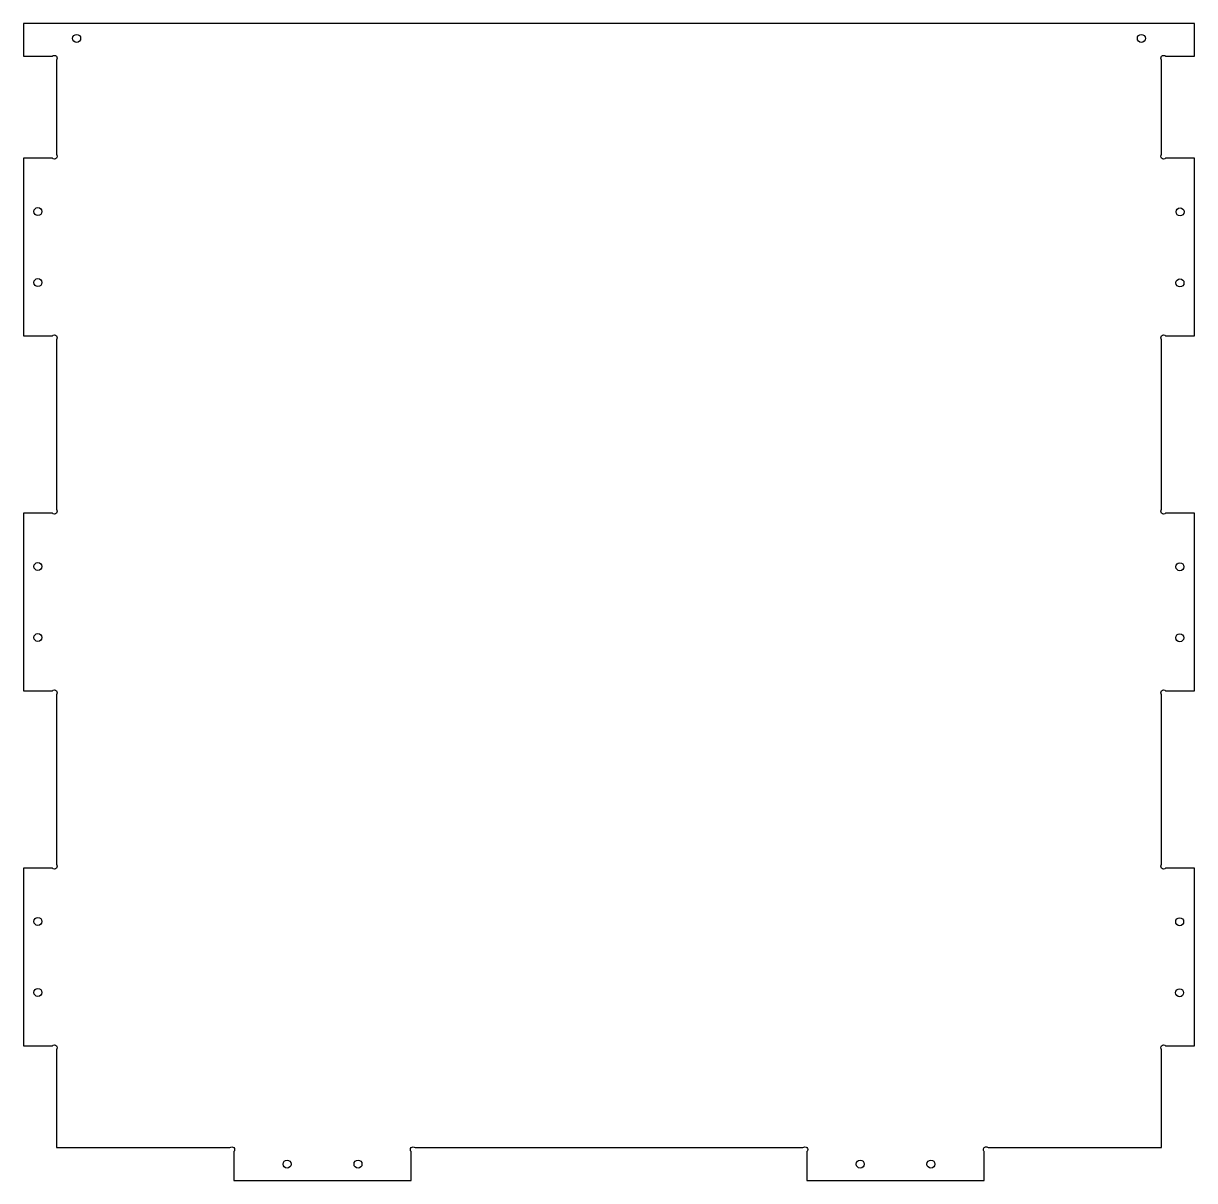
# Model space of a CAD drawing. Header units: millimetres. Extents: x -330 to 330, y -326 to 326.
import ezdxf

# ---------------------------------------------------------------- set-up
doc = ezdxf.new("R2010")
doc.units = ezdxf.units.MM

msp = doc.modelspace()

# ---------------------------------------------------------------- linework, layer by layer
msp.add_lwpolyline([(311.45, 305.29, -1), (313.71, 307.55), (330, 307.55), (330, 326), (-330, 326), (-330, 307.55), (-313.71, 307.55, -1), (-311.45, 305.29), (-311.45, 252.25, -1), (-313.7, 250), (-330, 250), (-330, 150), (-313.7, 150, -1), (-311.45, 147.75), (-311.45, 52.25, -1), (-313.7, 50), (-330, 50), (-330, -50), (-313.7, -50, -1), (-311.45, -52.25), (-311.45, -147.75, -1), (-313.7, -150), (-330, -150), (-330, -250), (-313.7, -250, -1), (-311.45, -252.25), (-311.45, -307.45), (-213.71, -307.45, -1), (-211.45, -309.71), (-211.45, -326), (-111.45, -326), (-111.45, -309.71, -1), (-109.19, -307.45), (109.29, -307.45, -1), (111.55, -309.71), (111.55, -326), (211.45, -326), (211.45, -309.71, -1), (213.71, -307.45), (311.45, -307.45), (311.45, -252.25, -1), (313.7, -250), (330, -250), (330, -150), (313.7, -150, -1), (311.45, -147.75), (311.45, -52.25, -1), (313.7, -50), (330, -50), (330, 50), (313.7, 50, -1), (311.45, 52.25), (311.45, 147.75, -1), (313.7, 150), (330, 150), (330, 250), (313.7, 250, -1), (311.45, 252.25)], format="xyb", close=True)
for centre in [(-300, 317.55), (300, 317.55), (-321.85, 220), (321.8, 219.83), (-321.85, 180), (321.78, 179.83), (-321.85, 20), (321.7, 19.83), (-321.85, -20), (321.68, -20.17), (-321.85, -180), (321.6, -180.17), (-321.85, -220), (321.58, -220.17), (-181.45, -316.73), (-141.45, -316.73), (141.55, -316.73), (181.45, -316.73)]:
    msp.add_circle(centre, 2.25)

doc.saveas('drawing.dxf')
